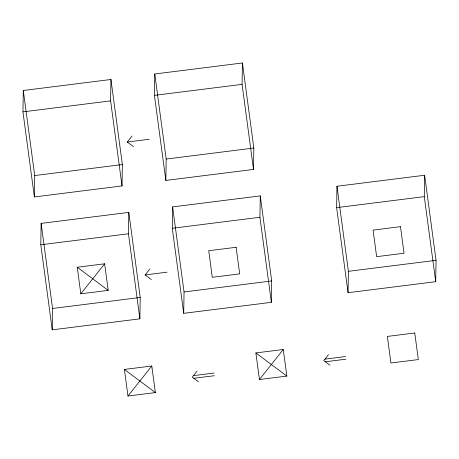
<?xml version="1.0" encoding="UTF-8"?>
<svg xmlns="http://www.w3.org/2000/svg" width="459" height="459" viewBox="0 0 459 459"><rect width="100%" height="100%" fill="white"/><g stroke="black" fill="none" stroke-linecap="round" stroke-linejoin="round"><path stroke-width="0.69" d="M22.95 111.876L23.289 90.492L110.94 79.487L122.364 164.552L122.031 185.929L34.373 196.94L22.95 111.876L110.602 100.871L110.94 79.487M34.373 196.94L34.712 175.556L23.289 90.492M40.805 244.785L41.138 223.401L128.795 212.397L140.219 297.461L139.88 318.839L52.228 329.849L40.805 244.785L128.457 233.78L128.795 212.397M52.228 329.849L52.567 308.465L41.138 223.401M154.431 95.369L154.769 73.985L242.421 62.981L253.844 148.039L253.511 169.423L165.854 180.427L154.431 95.369L242.082 84.358L242.421 62.981M165.854 180.427L166.192 159.049L154.769 73.985M172.286 228.278L172.618 206.894L260.276 195.89L271.699 280.948L271.361 302.332L183.709 313.336L172.286 228.278L259.937 217.268L260.276 195.89M183.709 313.336L184.048 291.953L172.618 206.894M336.636 207.64L336.969 186.256L424.627 175.252L436.05 260.31L435.711 281.694L348.06 292.704L336.636 207.64L424.288 196.636L424.627 175.252M348.06 292.704L348.398 271.321L336.969 186.256M133.466 146.656L127.275 142.026L132.037 136.019M80.813 293.823L104.635 263.799L108.204 290.381L80.813 293.823L77.244 267.241L104.635 263.799M151.321 279.565L145.124 274.935L149.892 268.928M127.969 396.019L151.786 366.001L155.36 392.583L127.969 396.019L124.395 369.438L151.786 366.001M197.043 371.13L192.281 377.132L198.472 381.762M259.45 379.513L283.266 349.494L286.841 376.076L259.45 379.513L255.875 352.931L283.266 349.494M328.524 354.623L323.761 360.625L329.952 365.255M127.275 142.026L149.186 139.272M34.712 175.556L122.364 164.552M166.192 159.049L253.844 148.039M145.124 274.935L167.042 272.181M52.567 308.465L140.219 297.461M184.048 291.953L271.699 280.948M348.398 271.321L436.05 260.31M193.468 375.634L214.014 373.052M324.949 359.122L345.495 356.545M193.824 378.291L214.37 375.714M325.305 361.784L345.851 359.202M255.875 352.931L286.841 376.076M77.244 267.241L108.204 290.381M124.395 369.438L155.36 392.583M424.288 196.636L435.711 281.694M242.082 84.358L253.511 169.423M259.937 217.268L271.361 302.332M110.602 100.871L122.031 185.929M128.457 233.78L139.88 318.839M236.115 247.292L208.725 250.729L212.293 277.311L239.684 273.874L236.115 247.292M400.466 226.654L373.075 230.097L376.644 256.679L404.035 253.236L400.466 226.654M414.747 332.982L387.356 336.424L390.93 363.006L418.321 359.563L414.747 332.982"/></g></svg>
